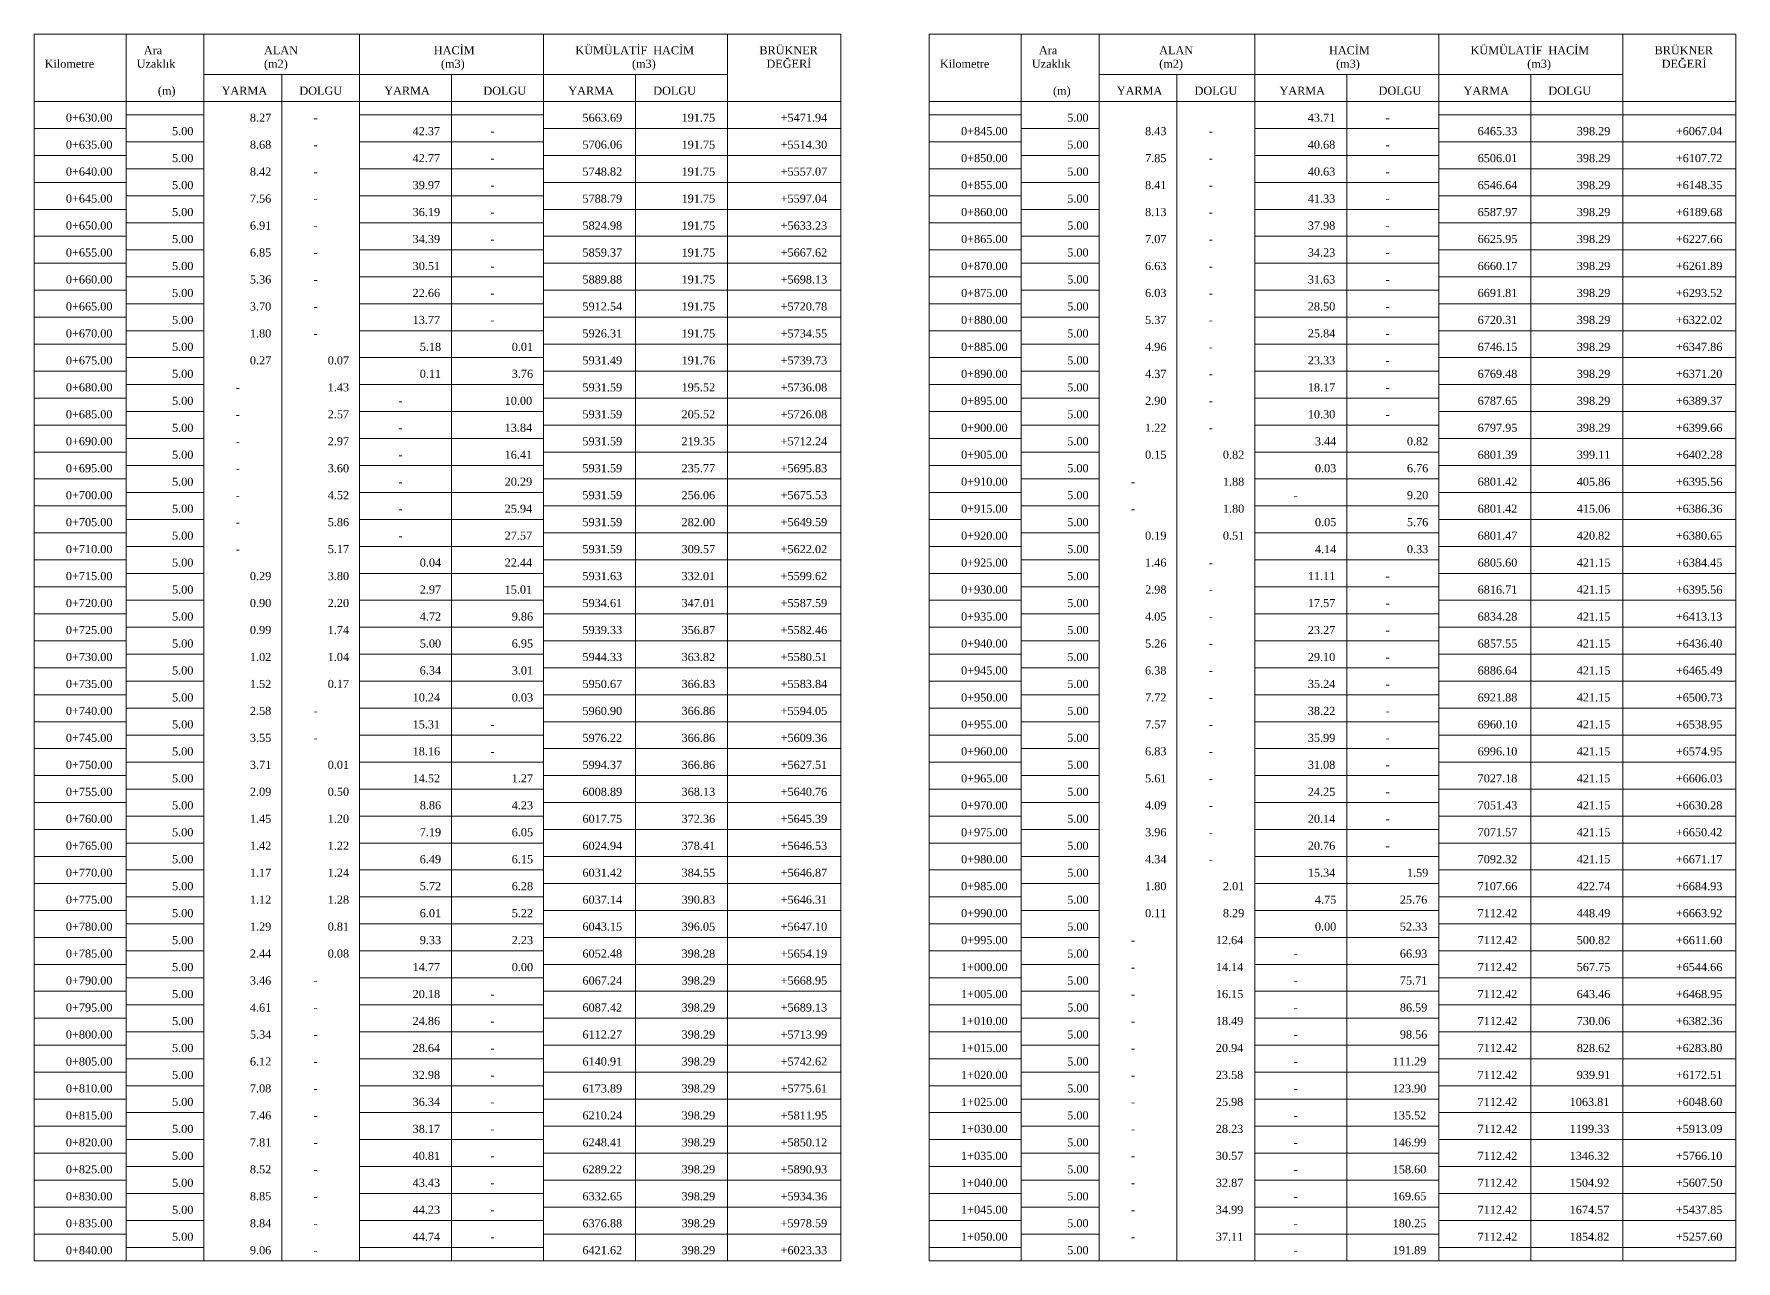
# Model space of a CAD drawing. Header units: metres. Extents: x 478603 to 489313, y 4282657 to 4289463.
# Drawn here: x 487502.8 to 487818.4, y 4289018.9 to 4289246.4 of the extents above; entities that cross this region are included whole.
import ezdxf

# ---------------------------------------------------------------- set-up
doc = ezdxf.new("R2010")
doc.units = ezdxf.units.M
for name, color, linetype, lineweight in [('TB_C', 96, 'Continuous', 0), ('TB_M', 18, 'Continuous', 0), ('TB_R', 1, 'Continuous', 0)]:
    doc.layers.add(name, color=color, linetype=linetype, lineweight=lineweight)
doc.styles.get("Standard").update_dxf_attribs({"font": 'times.ttf'})

msp = doc.modelspace()

# ---------------------------------------------------------------- linework, layer by layer
at = {"layer": 'TB_C'}
for p, q in [((487502.78, 4289246.35), (487652.41, 4289246.35)), ((487502.78, 4289246.35), (487502.78, 4289018.85)), ((487519.85, 4289246.35), (487519.85, 4289018.85)), ((487534.28, 4289246.35), (487534.28, 4289018.85)), ((487563.16, 4289246.35), (487563.16, 4289018.85)), ((487597.28, 4289246.35), (487597.28, 4289018.85)), ((487631.41, 4289246.35), (487631.41, 4289018.85)), ((487652.41, 4289246.35), (487652.41, 4289018.85)), ((487668.82, 4289246.35), (487818.44, 4289246.35)), ((487668.82, 4289246.35), (487668.82, 4289018.85)), ((487685.88, 4289246.35), (487685.88, 4289018.85)), ((487700.32, 4289246.35), (487700.32, 4289018.85)), ((487729.19, 4289246.35), (487729.19, 4289018.85)), ((487763.32, 4289246.35), (487763.32, 4289018.85)), ((487797.44, 4289246.35), (487797.44, 4289018.85)), ((487818.44, 4289246.35), (487818.44, 4289018.85)), ((487534.28, 4289238.85), (487631.41, 4289238.85)), ((487548.72, 4289238.85), (487548.72, 4289018.85)), ((487580.22, 4289238.85), (487580.22, 4289018.85)), ((487614.35, 4289238.85), (487614.35, 4289018.85)), ((487700.32, 4289238.85), (487797.44, 4289238.85)), ((487714.75, 4289238.85), (487714.75, 4289018.85)), ((487746.25, 4289238.85), (487746.25, 4289018.85)), ((487780.38, 4289238.85), (487780.38, 4289018.85)), ((487502.78, 4289233.85), (487652.41, 4289233.85)), ((487668.82, 4289233.85), (487818.44, 4289233.85)), ((487502.78, 4289228.85), (487519.85, 4289228.85)), ((487519.85, 4289231.35), (487534.28, 4289231.35)), ((487563.16, 4289231.35), (487597.28, 4289231.35)), ((487597.28, 4289228.85), (487652.41, 4289228.85)), ((487668.82, 4289231.35), (487685.88, 4289231.35)), ((487685.88, 4289228.85), (487700.32, 4289228.85)), ((487729.19, 4289228.85), (487763.32, 4289228.85)), ((487763.32, 4289231.35), (487818.44, 4289231.35)), ((487519.85, 4289226.35), (487534.28, 4289226.35)), ((487563.16, 4289226.35), (487597.28, 4289226.35)), ((487668.82, 4289226.35), (487685.88, 4289226.35)), ((487763.32, 4289226.35), (487818.44, 4289226.35)), ((487502.78, 4289223.85), (487519.85, 4289223.85)), ((487597.28, 4289223.85), (487652.41, 4289223.85)), ((487685.88, 4289223.85), (487700.32, 4289223.85)), ((487729.19, 4289223.85), (487763.32, 4289223.85)), ((487519.85, 4289221.35), (487534.28, 4289221.35)), ((487563.16, 4289221.35), (487597.28, 4289221.35)), ((487668.82, 4289221.35), (487685.88, 4289221.35)), ((487763.32, 4289221.35), (487818.44, 4289221.35)), ((487502.78, 4289218.85), (487519.85, 4289218.85)), ((487519.85, 4289216.35), (487534.28, 4289216.35)), ((487563.16, 4289216.35), (487597.28, 4289216.35)), ((487597.28, 4289218.85), (487652.41, 4289218.85)), ((487668.82, 4289216.35), (487685.88, 4289216.35)), ((487685.88, 4289218.85), (487700.32, 4289218.85)), ((487729.19, 4289218.85), (487763.32, 4289218.85)), ((487763.32, 4289216.35), (487818.44, 4289216.35)), ((487502.78, 4289213.85), (487519.85, 4289213.85)), ((487597.28, 4289213.85), (487652.41, 4289213.85)), ((487685.88, 4289213.85), (487700.32, 4289213.85)), ((487729.19, 4289213.85), (487763.32, 4289213.85)), ((487519.85, 4289211.35), (487534.28, 4289211.35)), ((487563.16, 4289211.35), (487597.28, 4289211.35)), ((487668.82, 4289211.35), (487685.88, 4289211.35)), ((487763.32, 4289211.35), (487818.44, 4289211.35)), ((487502.78, 4289208.85), (487519.85, 4289208.85)), ((487597.28, 4289208.85), (487652.41, 4289208.85)), ((487685.88, 4289208.85), (487700.32, 4289208.85)), ((487729.19, 4289208.85), (487763.32, 4289208.85)), ((487502.78, 4289203.85), (487519.85, 4289203.85)), ((487519.85, 4289206.35), (487534.28, 4289206.35)), ((487563.16, 4289206.35), (487597.28, 4289206.35)), ((487597.28, 4289203.85), (487652.41, 4289203.85)), ((487668.82, 4289206.35), (487685.88, 4289206.35)), ((487685.88, 4289203.85), (487700.32, 4289203.85)), ((487729.19, 4289203.85), (487763.32, 4289203.85)), ((487763.32, 4289206.35), (487818.44, 4289206.35)), ((487519.85, 4289201.35), (487534.28, 4289201.35)), ((487563.16, 4289201.35), (487597.28, 4289201.35)), ((487668.82, 4289201.35), (487685.88, 4289201.35)), ((487763.32, 4289201.35), (487818.44, 4289201.35)), ((487502.78, 4289198.85), (487519.85, 4289198.85)), ((487597.28, 4289198.85), (487652.41, 4289198.85)), ((487685.88, 4289198.85), (487700.32, 4289198.85)), ((487729.19, 4289198.85), (487763.32, 4289198.85)), ((487519.85, 4289196.35), (487534.28, 4289196.35)), ((487563.16, 4289196.35), (487597.28, 4289196.35)), ((487668.82, 4289196.35), (487685.88, 4289196.35)), ((487763.32, 4289196.35), (487818.44, 4289196.35)), ((487502.78, 4289193.85), (487519.85, 4289193.85)), ((487519.85, 4289191.35), (487534.28, 4289191.35)), ((487563.16, 4289191.35), (487597.28, 4289191.35)), ((487597.28, 4289193.85), (487652.41, 4289193.85)), ((487668.82, 4289191.35), (487685.88, 4289191.35)), ((487685.88, 4289193.85), (487700.32, 4289193.85)), ((487729.19, 4289193.85), (487763.32, 4289193.85)), ((487763.32, 4289191.35), (487818.44, 4289191.35)), ((487502.78, 4289188.85), (487519.85, 4289188.85)), ((487597.28, 4289188.85), (487652.41, 4289188.85)), ((487685.88, 4289188.85), (487700.32, 4289188.85)), ((487729.19, 4289188.85), (487763.32, 4289188.85)), ((487519.85, 4289186.35), (487534.28, 4289186.35)), ((487563.16, 4289186.35), (487597.28, 4289186.35)), ((487668.82, 4289186.35), (487685.88, 4289186.35)), ((487763.32, 4289186.35), (487818.44, 4289186.35)), ((487502.78, 4289183.85), (487519.85, 4289183.85)), ((487519.85, 4289181.35), (487534.28, 4289181.35)), ((487563.16, 4289181.35), (487597.28, 4289181.35)), ((487597.28, 4289183.85), (487652.41, 4289183.85)), ((487668.82, 4289181.35), (487685.88, 4289181.35)), ((487685.88, 4289183.85), (487700.32, 4289183.85)), ((487729.19, 4289183.85), (487763.32, 4289183.85)), ((487763.32, 4289181.35), (487818.44, 4289181.35)), ((487502.78, 4289178.85), (487519.85, 4289178.85)), ((487597.28, 4289178.85), (487652.41, 4289178.85)), ((487685.88, 4289178.85), (487700.32, 4289178.85)), ((487729.19, 4289178.85), (487763.32, 4289178.85)), ((487519.85, 4289176.35), (487534.28, 4289176.35)), ((487563.16, 4289176.35), (487597.28, 4289176.35)), ((487668.82, 4289176.35), (487685.88, 4289176.35)), ((487763.32, 4289176.35), (487818.44, 4289176.35)), ((487502.78, 4289173.85), (487519.85, 4289173.85)), ((487597.28, 4289173.85), (487652.41, 4289173.85)), ((487685.88, 4289173.85), (487700.32, 4289173.85)), ((487729.19, 4289173.85), (487763.32, 4289173.85)), ((487502.78, 4289168.85), (487519.85, 4289168.85)), ((487519.85, 4289171.35), (487534.28, 4289171.35)), ((487563.16, 4289171.35), (487597.28, 4289171.35)), ((487597.28, 4289168.85), (487652.41, 4289168.85)), ((487668.82, 4289171.35), (487685.88, 4289171.35)), ((487685.88, 4289168.85), (487700.32, 4289168.85)), ((487729.19, 4289168.85), (487763.32, 4289168.85)), ((487763.32, 4289171.35), (487818.44, 4289171.35)), ((487519.85, 4289166.35), (487534.28, 4289166.35)), ((487563.16, 4289166.35), (487597.28, 4289166.35)), ((487668.82, 4289166.35), (487685.88, 4289166.35)), ((487763.32, 4289166.35), (487818.44, 4289166.35)), ((487502.78, 4289163.85), (487519.85, 4289163.85)), ((487597.28, 4289163.85), (487652.41, 4289163.85)), ((487685.88, 4289163.85), (487700.32, 4289163.85)), ((487729.19, 4289163.85), (487763.32, 4289163.85)), ((487519.85, 4289161.35), (487534.28, 4289161.35)), ((487563.16, 4289161.35), (487597.28, 4289161.35)), ((487668.82, 4289161.35), (487685.88, 4289161.35)), ((487763.32, 4289161.35), (487818.44, 4289161.35)), ((487502.78, 4289158.85), (487519.85, 4289158.85)), ((487519.85, 4289156.35), (487534.28, 4289156.35)), ((487563.16, 4289156.35), (487597.28, 4289156.35)), ((487597.28, 4289158.85), (487652.41, 4289158.85)), ((487668.82, 4289156.35), (487685.88, 4289156.35)), ((487685.88, 4289158.85), (487700.32, 4289158.85)), ((487729.19, 4289158.85), (487763.32, 4289158.85)), ((487763.32, 4289156.35), (487818.44, 4289156.35)), ((487502.78, 4289153.85), (487519.85, 4289153.85)), ((487597.28, 4289153.85), (487652.41, 4289153.85)), ((487685.88, 4289153.85), (487700.32, 4289153.85)), ((487729.19, 4289153.85), (487763.32, 4289153.85)), ((487519.85, 4289151.35), (487534.28, 4289151.35)), ((487563.16, 4289151.35), (487597.28, 4289151.35)), ((487668.82, 4289151.35), (487685.88, 4289151.35)), ((487763.32, 4289151.35), (487818.44, 4289151.35)), ((487502.78, 4289148.85), (487519.85, 4289148.85)), ((487597.28, 4289148.85), (487652.41, 4289148.85)), ((487685.88, 4289148.85), (487700.32, 4289148.85)), ((487729.19, 4289148.85), (487763.32, 4289148.85)), ((487502.78, 4289143.85), (487519.85, 4289143.85)), ((487519.85, 4289146.35), (487534.28, 4289146.35)), ((487563.16, 4289146.35), (487597.28, 4289146.35)), ((487597.28, 4289143.85), (487652.41, 4289143.85)), ((487668.82, 4289146.35), (487685.88, 4289146.35)), ((487685.88, 4289143.85), (487700.32, 4289143.85)), ((487729.19, 4289143.85), (487763.32, 4289143.85)), ((487763.32, 4289146.35), (487818.44, 4289146.35)), ((487519.85, 4289141.35), (487534.28, 4289141.35)), ((487563.16, 4289141.35), (487597.28, 4289141.35)), ((487668.82, 4289141.35), (487685.88, 4289141.35)), ((487763.32, 4289141.35), (487818.44, 4289141.35)), ((487502.78, 4289138.85), (487519.85, 4289138.85)), ((487597.28, 4289138.85), (487652.41, 4289138.85)), ((487685.88, 4289138.85), (487700.32, 4289138.85)), ((487729.19, 4289138.85), (487763.32, 4289138.85)), ((487519.85, 4289136.35), (487534.28, 4289136.35)), ((487563.16, 4289136.35), (487597.28, 4289136.35)), ((487668.82, 4289136.35), (487685.88, 4289136.35)), ((487763.32, 4289136.35), (487818.44, 4289136.35)), ((487502.78, 4289133.85), (487519.85, 4289133.85)), ((487519.85, 4289131.35), (487534.28, 4289131.35)), ((487563.16, 4289131.35), (487597.28, 4289131.35)), ((487597.28, 4289133.85), (487652.41, 4289133.85)), ((487668.82, 4289131.35), (487685.88, 4289131.35)), ((487685.88, 4289133.85), (487700.32, 4289133.85)), ((487729.19, 4289133.85), (487763.32, 4289133.85)), ((487763.32, 4289131.35), (487818.44, 4289131.35)), ((487502.78, 4289128.85), (487519.85, 4289128.85)), ((487597.28, 4289128.85), (487652.41, 4289128.85)), ((487685.88, 4289128.85), (487700.32, 4289128.85)), ((487729.19, 4289128.85), (487763.32, 4289128.85)), ((487519.85, 4289126.35), (487534.28, 4289126.35)), ((487563.16, 4289126.35), (487597.28, 4289126.35)), ((487668.82, 4289126.35), (487685.88, 4289126.35)), ((487763.32, 4289126.35), (487818.44, 4289126.35)), ((487502.78, 4289123.85), (487519.85, 4289123.85)), ((487519.85, 4289121.35), (487534.28, 4289121.35)), ((487563.16, 4289121.35), (487597.28, 4289121.35)), ((487597.28, 4289123.85), (487652.41, 4289123.85)), ((487668.82, 4289121.35), (487685.88, 4289121.35)), ((487685.88, 4289123.85), (487700.32, 4289123.85)), ((487729.19, 4289123.85), (487763.32, 4289123.85)), ((487763.32, 4289121.35), (487818.44, 4289121.35)), ((487502.78, 4289118.85), (487519.85, 4289118.85)), ((487597.28, 4289118.85), (487652.41, 4289118.85)), ((487685.88, 4289118.85), (487700.32, 4289118.85)), ((487729.19, 4289118.85), (487763.32, 4289118.85)), ((487519.85, 4289116.35), (487534.28, 4289116.35)), ((487563.16, 4289116.35), (487597.28, 4289116.35)), ((487668.82, 4289116.35), (487685.88, 4289116.35)), ((487763.32, 4289116.35), (487818.44, 4289116.35)), ((487502.78, 4289113.85), (487519.85, 4289113.85)), ((487597.28, 4289113.85), (487652.41, 4289113.85)), ((487685.88, 4289113.85), (487700.32, 4289113.85)), ((487729.19, 4289113.85), (487763.32, 4289113.85)), ((487502.78, 4289108.85), (487519.85, 4289108.85)), ((487519.85, 4289111.35), (487534.28, 4289111.35)), ((487563.16, 4289111.35), (487597.28, 4289111.35)), ((487597.28, 4289108.85), (487652.41, 4289108.85)), ((487668.82, 4289111.35), (487685.88, 4289111.35)), ((487685.88, 4289108.85), (487700.32, 4289108.85)), ((487729.19, 4289108.85), (487763.32, 4289108.85)), ((487763.32, 4289111.35), (487818.44, 4289111.35)), ((487519.85, 4289106.35), (487534.28, 4289106.35)), ((487563.16, 4289106.35), (487597.28, 4289106.35)), ((487668.82, 4289106.35), (487685.88, 4289106.35)), ((487763.32, 4289106.35), (487818.44, 4289106.35)), ((487502.78, 4289103.85), (487519.85, 4289103.85)), ((487597.28, 4289103.85), (487652.41, 4289103.85)), ((487685.88, 4289103.85), (487700.32, 4289103.85)), ((487729.19, 4289103.85), (487763.32, 4289103.85)), ((487519.85, 4289101.35), (487534.28, 4289101.35)), ((487563.16, 4289101.35), (487597.28, 4289101.35)), ((487668.82, 4289101.35), (487685.88, 4289101.35)), ((487763.32, 4289101.35), (487818.44, 4289101.35)), ((487502.78, 4289098.85), (487519.85, 4289098.85)), ((487519.85, 4289096.35), (487534.28, 4289096.35)), ((487563.16, 4289096.35), (487597.28, 4289096.35)), ((487597.28, 4289098.85), (487652.41, 4289098.85)), ((487668.82, 4289096.35), (487685.88, 4289096.35)), ((487685.88, 4289098.85), (487700.32, 4289098.85)), ((487729.19, 4289098.85), (487763.32, 4289098.85)), ((487763.32, 4289096.35), (487818.44, 4289096.35)), ((487502.78, 4289093.85), (487519.85, 4289093.85)), ((487597.28, 4289093.85), (487652.41, 4289093.85)), ((487685.88, 4289093.85), (487700.32, 4289093.85)), ((487729.19, 4289093.85), (487763.32, 4289093.85)), ((487519.85, 4289091.35), (487534.28, 4289091.35)), ((487563.16, 4289091.35), (487597.28, 4289091.35)), ((487668.82, 4289091.35), (487685.88, 4289091.35)), ((487763.32, 4289091.35), (487818.44, 4289091.35)), ((487502.78, 4289088.85), (487519.85, 4289088.85)), ((487597.28, 4289088.85), (487652.41, 4289088.85)), ((487685.88, 4289088.85), (487700.32, 4289088.85)), ((487729.19, 4289088.85), (487763.32, 4289088.85)), ((487502.78, 4289083.85), (487519.85, 4289083.85)), ((487519.85, 4289086.35), (487534.28, 4289086.35)), ((487563.16, 4289086.35), (487597.28, 4289086.35)), ((487597.28, 4289083.85), (487652.41, 4289083.85)), ((487668.82, 4289086.35), (487685.88, 4289086.35)), ((487685.88, 4289083.85), (487700.32, 4289083.85)), ((487729.19, 4289083.85), (487763.32, 4289083.85)), ((487763.32, 4289086.35), (487818.44, 4289086.35)), ((487519.85, 4289081.35), (487534.28, 4289081.35)), ((487563.16, 4289081.35), (487597.28, 4289081.35)), ((487668.82, 4289081.35), (487685.88, 4289081.35)), ((487763.32, 4289081.35), (487818.44, 4289081.35)), ((487502.78, 4289078.85), (487519.85, 4289078.85)), ((487597.28, 4289078.85), (487652.41, 4289078.85)), ((487685.88, 4289078.85), (487700.32, 4289078.85)), ((487729.19, 4289078.85), (487763.32, 4289078.85)), ((487519.85, 4289076.35), (487534.28, 4289076.35)), ((487563.16, 4289076.35), (487597.28, 4289076.35)), ((487668.82, 4289076.35), (487685.88, 4289076.35)), ((487763.32, 4289076.35), (487818.44, 4289076.35)), ((487502.78, 4289073.85), (487519.85, 4289073.85)), ((487519.85, 4289071.35), (487534.28, 4289071.35)), ((487563.16, 4289071.35), (487597.28, 4289071.35)), ((487597.28, 4289073.85), (487652.41, 4289073.85)), ((487668.82, 4289071.35), (487685.88, 4289071.35)), ((487685.88, 4289073.85), (487700.32, 4289073.85)), ((487729.19, 4289073.85), (487763.32, 4289073.85)), ((487763.32, 4289071.35), (487818.44, 4289071.35)), ((487502.78, 4289068.85), (487519.85, 4289068.85)), ((487597.28, 4289068.85), (487652.41, 4289068.85)), ((487685.88, 4289068.85), (487700.32, 4289068.85)), ((487729.19, 4289068.85), (487763.32, 4289068.85)), ((487519.85, 4289066.35), (487534.28, 4289066.35)), ((487563.16, 4289066.35), (487597.28, 4289066.35)), ((487668.82, 4289066.35), (487685.88, 4289066.35)), ((487763.32, 4289066.35), (487818.44, 4289066.35)), ((487502.78, 4289063.85), (487519.85, 4289063.85)), ((487597.28, 4289063.85), (487652.41, 4289063.85)), ((487685.88, 4289063.85), (487700.32, 4289063.85)), ((487729.19, 4289063.85), (487763.32, 4289063.85)), ((487502.78, 4289058.85), (487519.85, 4289058.85)), ((487519.85, 4289061.35), (487534.28, 4289061.35)), ((487563.16, 4289061.35), (487597.28, 4289061.35)), ((487597.28, 4289058.85), (487652.41, 4289058.85)), ((487668.82, 4289061.35), (487685.88, 4289061.35)), ((487685.88, 4289058.85), (487700.32, 4289058.85)), ((487729.19, 4289058.85), (487763.32, 4289058.85)), ((487763.32, 4289061.35), (487818.44, 4289061.35)), ((487519.85, 4289056.35), (487534.28, 4289056.35)), ((487563.16, 4289056.35), (487597.28, 4289056.35)), ((487668.82, 4289056.35), (487685.88, 4289056.35)), ((487763.32, 4289056.35), (487818.44, 4289056.35)), ((487502.78, 4289053.85), (487519.85, 4289053.85)), ((487597.28, 4289053.85), (487652.41, 4289053.85)), ((487685.88, 4289053.85), (487700.32, 4289053.85)), ((487729.19, 4289053.85), (487763.32, 4289053.85)), ((487502.78, 4289048.85), (487519.85, 4289048.85)), ((487519.85, 4289051.35), (487534.28, 4289051.35)), ((487563.16, 4289051.35), (487597.28, 4289051.35)), ((487597.28, 4289048.85), (487652.41, 4289048.85)), ((487668.82, 4289051.35), (487685.88, 4289051.35)), ((487685.88, 4289048.85), (487700.32, 4289048.85)), ((487729.19, 4289048.85), (487763.32, 4289048.85)), ((487763.32, 4289051.35), (487818.44, 4289051.35)), ((487519.85, 4289046.35), (487534.28, 4289046.35)), ((487563.16, 4289046.35), (487597.28, 4289046.35)), ((487668.82, 4289046.35), (487685.88, 4289046.35)), ((487763.32, 4289046.35), (487818.44, 4289046.35)), ((487502.78, 4289043.85), (487519.85, 4289043.85)), ((487597.28, 4289043.85), (487652.41, 4289043.85)), ((487685.88, 4289043.85), (487700.32, 4289043.85)), ((487729.19, 4289043.85), (487763.32, 4289043.85)), ((487519.85, 4289041.35), (487534.28, 4289041.35)), ((487563.16, 4289041.35), (487597.28, 4289041.35)), ((487668.82, 4289041.35), (487685.88, 4289041.35)), ((487763.32, 4289041.35), (487818.44, 4289041.35)), ((487502.78, 4289038.85), (487519.85, 4289038.85)), ((487519.85, 4289036.35), (487534.28, 4289036.35)), ((487563.16, 4289036.35), (487597.28, 4289036.35)), ((487597.28, 4289038.85), (487652.41, 4289038.85)), ((487668.82, 4289036.35), (487685.88, 4289036.35)), ((487685.88, 4289038.85), (487700.32, 4289038.85)), ((487729.19, 4289038.85), (487763.32, 4289038.85)), ((487763.32, 4289036.35), (487818.44, 4289036.35)), ((487502.78, 4289033.85), (487519.85, 4289033.85)), ((487597.28, 4289033.85), (487652.41, 4289033.85)), ((487685.88, 4289033.85), (487700.32, 4289033.85)), ((487729.19, 4289033.85), (487763.32, 4289033.85)), ((487519.85, 4289031.35), (487534.28, 4289031.35)), ((487563.16, 4289031.35), (487597.28, 4289031.35)), ((487668.82, 4289031.35), (487685.88, 4289031.35)), ((487763.32, 4289031.35), (487818.44, 4289031.35)), ((487502.78, 4289028.85), (487519.85, 4289028.85)), ((487597.28, 4289028.85), (487652.41, 4289028.85)), ((487685.88, 4289028.85), (487700.32, 4289028.85)), ((487729.19, 4289028.85), (487763.32, 4289028.85)), ((487502.78, 4289023.85), (487519.85, 4289023.85)), ((487519.85, 4289026.35), (487534.28, 4289026.35)), ((487563.16, 4289026.35), (487597.28, 4289026.35)), ((487597.28, 4289023.85), (487652.41, 4289023.85)), ((487668.82, 4289026.35), (487685.88, 4289026.35)), ((487685.88, 4289023.85), (487700.32, 4289023.85)), ((487729.19, 4289023.85), (487763.32, 4289023.85)), ((487763.32, 4289026.35), (487818.44, 4289026.35)), ((487519.85, 4289021.35), (487534.28, 4289021.35)), ((487563.16, 4289021.35), (487597.28, 4289021.35)), ((487668.82, 4289021.35), (487685.88, 4289021.35)), ((487763.32, 4289021.35), (487818.44, 4289021.35)), ((487502.78, 4289018.85), (487652.41, 4289018.85)), ((487668.82, 4289018.85), (487818.44, 4289018.85))]:
    msp.add_line(p, q, dxfattribs=at)

# ---------------------------------------------------------------- texts
at = {"layer": 'TB_M'}
for s, p in [('HACİM', (487576.94, 4289242.6)), ('KÜMÜLATİF', (487603.19, 4289242.6)), ('HACİM', (487617.63, 4289242.6)), ('BRÜKNER', (487637.32, 4289242.6)), ('HACİM', (487742.97, 4289242.6)), ('KÜMÜLATİF', (487769.22, 4289242.6)), ('HACİM', (487783.66, 4289242.6)), ('BRÜKNER', (487803.35, 4289242.6)), ('Kilometre', (487504.75, 4289240.1)), ('Uzaklık', (487521.82, 4289240.1)), ('Ara', (487523.13, 4289242.6)), ('ALAN', (487545.44, 4289242.6)), ('(m2)', (487545.44, 4289240.1)), ('(m3)', (487578.25, 4289240.1)), ('(m3)', (487613.69, 4289240.1)), ('DEĞERİ', (487638.63, 4289240.1)), ('Kilometre', (487670.78, 4289240.1)), ('Uzaklık', (487687.85, 4289240.1)), ('Ara', (487689.16, 4289242.6)), ('ALAN', (487711.47, 4289242.6)), ('(m2)', (487711.47, 4289240.1)), ('(m3)', (487744.28, 4289240.1)), ('(m3)', (487779.72, 4289240.1)), ('DEĞERİ', (487804.66, 4289240.1)), ('(m)', (487525.75, 4289235.1)), ('YARMA', (487537.57, 4289235.1)), ('DOLGU', (487552, 4289235.1)), ('YARMA', (487567.75, 4289235.1)), ('DOLGU', (487586.13, 4289235.1)), ('YARMA', (487601.88, 4289235.1)), ('DOLGU', (487617.63, 4289235.1)), ('(m)', (487691.78, 4289235.1)), ('YARMA', (487703.6, 4289235.1)), ('DOLGU', (487718.03, 4289235.1)), ('YARMA', (487733.78, 4289235.1)), ('DOLGU', (487752.16, 4289235.1)), ('YARMA', (487767.91, 4289235.1)), ('DOLGU', (487783.66, 4289235.1)), ('0+630.00', (487508.69, 4289230.1)), ('-', (487554.63, 4289230.1)), ('0+845.00', (487674.72, 4289227.6)), ('-', (487753.47, 4289230.1)), ('0+635.00', (487508.69, 4289225.1)), ('-', (487554.63, 4289225.1)), ('-', (487587.44, 4289227.6)), ('-', (487720.66, 4289227.6)), ('-', (487753.47, 4289225.1)), ('-', (487587.44, 4289222.6)), ('0+850.00', (487674.72, 4289222.6)), ('-', (487720.66, 4289222.6)), ('0+640.00', (487508.69, 4289220.1)), ('-', (487554.63, 4289220.1)), ('-', (487753.47, 4289220.1)), ('0+645.00', (487508.69, 4289215.1)), ('-', (487587.44, 4289217.6)), ('0+855.00', (487674.72, 4289217.6)), ('-', (487720.66, 4289217.6)), ('-', (487554.63, 4289215.1)), ('-', (487587.44, 4289212.6)), ('0+860.00', (487674.72, 4289212.6)), ('-', (487720.66, 4289212.6)), ('-', (487753.47, 4289215.1)), ('0+650.00', (487508.69, 4289210.1)), ('-', (487554.63, 4289210.1)), ('-', (487753.47, 4289210.1)), ('0+655.00', (487508.69, 4289205.1)), ('-', (487587.44, 4289207.6)), ('0+865.00', (487674.72, 4289207.6)), ('-', (487720.66, 4289207.6)), ('-', (487554.63, 4289205.1)), ('0+870.00', (487674.72, 4289202.6)), ('-', (487753.47, 4289205.1)), ('0+660.00', (487508.69, 4289200.1)), ('-', (487554.63, 4289200.1)), ('-', (487587.44, 4289202.6)), ('-', (487720.66, 4289202.6)), ('-', (487753.47, 4289200.1)), ('-', (487587.44, 4289197.6)), ('0+875.00', (487674.72, 4289197.6)), ('-', (487720.66, 4289197.6)), ('0+665.00', (487508.69, 4289195.1)), ('-', (487554.63, 4289195.1)), ('0+880.00', (487674.72, 4289192.6)), ('-', (487753.47, 4289195.1)), ('0+670.00', (487508.69, 4289190.1)), ('-', (487587.44, 4289192.6)), ('-', (487720.66, 4289192.6)), ('-', (487554.63, 4289190.1)), ('0+885.00', (487674.72, 4289187.6)), ('-', (487720.66, 4289187.6)), ('-', (487753.47, 4289190.1)), ('0+675.00', (487508.69, 4289185.1)), ('-', (487753.47, 4289185.1)), ('0+680.00', (487508.69, 4289180.1)), ('0+890.00', (487674.72, 4289182.6)), ('-', (487720.66, 4289182.6)), ('-', (487540.19, 4289180.1)), ('-', (487570.38, 4289177.6)), ('0+895.00', (487674.72, 4289177.6)), ('-', (487720.66, 4289177.6)), ('-', (487753.47, 4289180.1)), ('0+685.00', (487508.69, 4289175.1)), ('-', (487540.19, 4289175.1)), ('-', (487753.47, 4289175.1)), ('-', (487570.38, 4289172.6)), ('0+900.00', (487674.72, 4289172.6)), ('-', (487720.66, 4289172.6)), ('0+690.00', (487508.69, 4289170.1)), ('-', (487540.19, 4289170.1)), ('0+905.00', (487674.72, 4289167.6)), ('0+695.00', (487508.69, 4289165.1)), ('-', (487540.19, 4289165.1)), ('-', (487570.38, 4289167.6)), ('-', (487570.38, 4289162.6)), ('0+910.00', (487674.72, 4289162.6)), ('-', (487706.22, 4289162.6)), ('0+700.00', (487508.69, 4289160.1)), ('-', (487540.19, 4289160.1)), ('-', (487736.41, 4289160.1)), ('0+705.00', (487508.69, 4289155.1)), ('-', (487570.38, 4289157.6)), ('0+915.00', (487674.72, 4289157.6)), ('-', (487706.22, 4289157.6)), ('-', (487540.19, 4289155.1)), ('-', (487570.38, 4289152.6)), ('0+920.00', (487674.72, 4289152.6)), ('0+710.00', (487508.69, 4289150.1)), ('-', (487540.19, 4289150.1)), ('0+715.00', (487508.69, 4289145.1)), ('0+925.00', (487674.72, 4289147.6)), ('-', (487720.66, 4289147.6)), ('0+930.00', (487674.72, 4289142.6)), ('-', (487753.47, 4289145.1)), ('0+720.00', (487508.69, 4289140.1)), ('-', (487720.66, 4289142.6)), ('-', (487753.47, 4289140.1)), ('0+935.00', (487674.72, 4289137.6)), ('-', (487720.66, 4289137.6)), ('0+725.00', (487508.69, 4289135.1)), ('0+940.00', (487674.72, 4289132.6)), ('-', (487753.47, 4289135.1)), ('0+730.00', (487508.69, 4289130.1)), ('-', (487720.66, 4289132.6)), ('0+945.00', (487674.72, 4289127.6)), ('-', (487720.66, 4289127.6)), ('-', (487753.47, 4289130.1)), ('0+735.00', (487508.69, 4289125.1)), ('-', (487753.47, 4289125.1)), ('0+740.00', (487508.69, 4289120.1)), ('0+950.00', (487674.72, 4289122.6)), ('-', (487720.66, 4289122.6)), ('-', (487554.63, 4289120.1)), ('-', (487587.44, 4289117.6)), ('0+955.00', (487674.72, 4289117.6)), ('-', (487720.66, 4289117.6)), ('-', (487753.47, 4289120.1)), ('0+745.00', (487508.69, 4289115.1)), ('-', (487554.63, 4289115.1)), ('-', (487753.47, 4289115.1)), ('-', (487587.44, 4289112.6)), ('0+960.00', (487674.72, 4289112.6)), ('-', (487720.66, 4289112.6)), ('0+750.00', (487508.69, 4289110.1)), ('0+965.00', (487674.72, 4289107.6)), ('-', (487753.47, 4289110.1)), ('0+755.00', (487508.69, 4289105.1)), ('-', (487720.66, 4289107.6)), ('-', (487753.47, 4289105.1)), ('0+970.00', (487674.72, 4289102.6)), ('-', (487720.66, 4289102.6)), ('0+760.00', (487508.69, 4289100.1)), ('-', (487753.47, 4289100.1)), ('0+765.00', (487508.69, 4289095.1)), ('0+975.00', (487674.72, 4289097.6)), ('-', (487720.66, 4289097.6)), ('0+980.00', (487674.72, 4289092.6)), ('-', (487720.66, 4289092.6)), ('-', (487753.47, 4289095.1)), ('0+770.00', (487508.69, 4289090.1)), ('0+775.00', (487508.69, 4289085.1)), ('0+985.00', (487674.72, 4289087.6)), ('0+990.00', (487674.72, 4289082.6)), ('0+780.00', (487508.69, 4289080.1)), ('0+995.00', (487674.72, 4289077.6)), ('-', (487706.22, 4289077.6)), ('0+785.00', (487508.69, 4289075.1)), ('1+000.00', (487674.72, 4289072.6)), ('-', (487736.41, 4289075.1)), ('0+790.00', (487508.69, 4289070.1)), ('-', (487706.22, 4289072.6)), ('-', (487554.63, 4289070.1)), ('-', (487587.44, 4289067.6)), ('1+005.00', (487674.72, 4289067.6)), ('-', (487706.22, 4289067.6)), ('-', (487736.41, 4289070.1)), ('0+795.00', (487508.69, 4289065.1)), ('-', (487554.63, 4289065.1)), ('-', (487736.41, 4289065.1)), ('0+800.00', (487508.69, 4289060.1)), ('-', (487587.44, 4289062.6)), ('1+010.00', (487674.72, 4289062.6)), ('-', (487706.22, 4289062.6)), ('-', (487554.63, 4289060.1)), ('-', (487587.44, 4289057.6)), ('1+015.00', (487674.72, 4289057.6)), ('-', (487706.22, 4289057.6)), ('-', (487736.41, 4289060.1)), ('0+805.00', (487508.69, 4289055.1)), ('-', (487554.63, 4289055.1)), ('-', (487736.41, 4289055.1)), ('-', (487587.44, 4289052.6)), ('1+020.00', (487674.72, 4289052.6)), ('-', (487706.22, 4289052.6)), ('0+810.00', (487508.69, 4289050.1)), ('-', (487554.63, 4289050.1)), ('1+025.00', (487674.72, 4289047.6)), ('-', (487736.41, 4289050.1)), ('0+815.00', (487508.69, 4289045.1)), ('-', (487554.63, 4289045.1)), ('-', (487587.44, 4289047.6)), ('-', (487706.22, 4289047.6)), ('-', (487736.41, 4289045.1)), ('-', (487587.44, 4289042.6)), ('1+030.00', (487674.72, 4289042.6)), ('-', (487706.22, 4289042.6)), ('0+820.00', (487508.69, 4289040.1)), ('-', (487554.63, 4289040.1)), ('-', (487736.41, 4289040.1)), ('0+825.00', (487508.69, 4289035.1)), ('-', (487587.44, 4289037.6)), ('1+035.00', (487674.72, 4289037.6)), ('-', (487706.22, 4289037.6)), ('-', (487554.63, 4289035.1)), ('-', (487587.44, 4289032.6)), ('1+040.00', (487674.72, 4289032.6)), ('-', (487706.22, 4289032.6)), ('-', (487736.41, 4289035.1)), ('0+830.00', (487508.69, 4289030.1)), ('-', (487554.63, 4289030.1)), ('-', (487736.41, 4289030.1)), ('-', (487587.44, 4289027.6)), ('1+045.00', (487674.72, 4289027.6)), ('-', (487706.22, 4289027.6)), ('0+835.00', (487508.69, 4289025.1)), ('-', (487554.63, 4289025.1)), ('1+050.00', (487674.72, 4289022.6)), ('-', (487736.41, 4289025.1)), ('0+840.00', (487508.69, 4289020.1)), ('-', (487554.63, 4289020.1)), ('-', (487587.44, 4289022.6)), ('-', (487706.22, 4289022.6)), ('-', (487736.41, 4289020.1))]:
    msp.add_text(s, height=1.5, dxfattribs=at).set_placement(p)
at = {"layer": 'TB_R'}
for s, p in [('5.00', (487528.38, 4289227.6)), ('8.27', (487542.82, 4289230.1)), ('42.37', (487573, 4289227.6)), ('5663.69', (487604.5, 4289230.1)), ('191.75', (487622.88, 4289230.1)), ('+5471.94', (487641.25, 4289230.1)), ('5.00', (487694.41, 4289230.1)), ('8.43', (487708.85, 4289227.6)), ('43.71', (487739.03, 4289230.1)), ('6465.33', (487770.53, 4289227.6)), ('398.29', (487788.91, 4289227.6)), ('+6067.04', (487807.28, 4289227.6)), ('8.68', (487542.82, 4289225.1)), ('5706.06', (487604.5, 4289225.1)), ('191.75', (487622.88, 4289225.1)), ('+5514.30', (487641.25, 4289225.1)), ('5.00', (487694.41, 4289225.1)), ('40.68', (487739.03, 4289225.1)), ('5.00', (487528.38, 4289222.6)), ('42.77', (487573, 4289222.6)), ('7.85', (487708.85, 4289222.6)), ('6506.01', (487770.53, 4289222.6)), ('398.29', (487788.91, 4289222.6)), ('+6107.72', (487807.28, 4289222.6)), ('8.42', (487542.82, 4289220.1)), ('5748.82', (487604.5, 4289220.1)), ('191.75', (487622.88, 4289220.1)), ('+5557.07', (487641.25, 4289220.1)), ('5.00', (487694.41, 4289220.1)), ('40.63', (487739.03, 4289220.1)), ('5.00', (487528.38, 4289217.6)), ('7.56', (487542.82, 4289215.1)), ('39.97', (487573, 4289217.6)), ('5788.79', (487604.5, 4289215.1)), ('191.75', (487622.88, 4289215.1)), ('+5597.04', (487641.25, 4289215.1)), ('5.00', (487694.41, 4289215.1)), ('8.41', (487708.85, 4289217.6)), ('41.33', (487739.03, 4289215.1)), ('6546.64', (487770.53, 4289217.6)), ('398.29', (487788.91, 4289217.6)), ('+6148.35', (487807.28, 4289217.6)), ('5.00', (487528.38, 4289212.6)), ('36.19', (487573, 4289212.6)), ('8.13', (487708.85, 4289212.6)), ('6587.97', (487770.53, 4289212.6)), ('398.29', (487788.91, 4289212.6)), ('+6189.68', (487807.28, 4289212.6)), ('6.91', (487542.82, 4289210.1)), ('5824.98', (487604.5, 4289210.1)), ('191.75', (487622.88, 4289210.1)), ('+5633.23', (487641.25, 4289210.1)), ('5.00', (487694.41, 4289210.1)), ('37.98', (487739.03, 4289210.1)), ('5.00', (487528.38, 4289207.6)), ('6.85', (487542.82, 4289205.1)), ('34.39', (487573, 4289207.6)), ('5859.37', (487604.5, 4289205.1)), ('191.75', (487622.88, 4289205.1)), ('+5667.62', (487641.25, 4289205.1)), ('5.00', (487694.41, 4289205.1)), ('7.07', (487708.85, 4289207.6)), ('34.23', (487739.03, 4289205.1)), ('6625.95', (487770.53, 4289207.6)), ('398.29', (487788.91, 4289207.6)), ('+6227.66', (487807.28, 4289207.6)), ('5.00', (487528.38, 4289202.6)), ('30.51', (487573, 4289202.6)), ('6.63', (487708.85, 4289202.6)), ('6660.17', (487770.53, 4289202.6)), ('398.29', (487788.91, 4289202.6)), ('+6261.89', (487807.28, 4289202.6)), ('5.36', (487542.82, 4289200.1)), ('5889.88', (487604.5, 4289200.1)), ('191.75', (487622.88, 4289200.1)), ('+5698.13', (487641.25, 4289200.1)), ('5.00', (487694.41, 4289200.1)), ('31.63', (487739.03, 4289200.1)), ('5.00', (487528.38, 4289197.6)), ('22.66', (487573, 4289197.6)), ('6.03', (487708.85, 4289197.6)), ('6691.81', (487770.53, 4289197.6)), ('398.29', (487788.91, 4289197.6)), ('+6293.52', (487807.28, 4289197.6)), ('5.00', (487528.38, 4289192.6)), ('3.70', (487542.82, 4289195.1)), ('13.77', (487573, 4289192.6)), ('5912.54', (487604.5, 4289195.1)), ('191.75', (487622.88, 4289195.1)), ('+5720.78', (487641.25, 4289195.1)), ('5.00', (487694.41, 4289195.1)), ('5.37', (487708.85, 4289192.6)), ('28.50', (487739.03, 4289195.1)), ('6720.31', (487770.53, 4289192.6)), ('398.29', (487788.91, 4289192.6)), ('+6322.02', (487807.28, 4289192.6)), ('1.80', (487542.82, 4289190.1)), ('5926.31', (487604.5, 4289190.1)), ('191.75', (487622.88, 4289190.1)), ('+5734.55', (487641.25, 4289190.1)), ('5.00', (487694.41, 4289190.1)), ('25.84', (487739.03, 4289190.1)), ('5.00', (487528.38, 4289187.6)), ('5.18', (487574.32, 4289187.6)), ('0.01', (487591.38, 4289187.6)), ('4.96', (487708.85, 4289187.6)), ('6746.15', (487770.53, 4289187.6)), ('398.29', (487788.91, 4289187.6)), ('+6347.86', (487807.28, 4289187.6)), ('0.27', (487542.82, 4289185.1)), ('0.07', (487557.25, 4289185.1)), ('5931.49', (487604.5, 4289185.1)), ('191.76', (487622.88, 4289185.1)), ('+5739.73', (487641.25, 4289185.1)), ('5.00', (487694.41, 4289185.1)), ('23.33', (487739.03, 4289185.1)), ('5.00', (487528.38, 4289182.6)), ('1.43', (487557.25, 4289180.1)), ('0.11', (487574.32, 4289182.6)), ('3.76', (487591.38, 4289182.6)), ('5931.59', (487604.5, 4289180.1)), ('195.52', (487622.88, 4289180.1)), ('+5736.08', (487641.25, 4289180.1)), ('5.00', (487694.41, 4289180.1)), ('4.37', (487708.85, 4289182.6)), ('18.17', (487739.03, 4289180.1)), ('6769.48', (487770.53, 4289182.6)), ('398.29', (487788.91, 4289182.6)), ('+6371.20', (487807.28, 4289182.6)), ('5.00', (487528.38, 4289177.6)), ('10.00', (487590.07, 4289177.6)), ('2.90', (487708.85, 4289177.6)), ('6787.65', (487770.53, 4289177.6)), ('398.29', (487788.91, 4289177.6)), ('+6389.37', (487807.28, 4289177.6)), ('2.57', (487557.25, 4289175.1)), ('5931.59', (487604.5, 4289175.1)), ('205.52', (487622.88, 4289175.1)), ('+5726.08', (487641.25, 4289175.1)), ('5.00', (487694.41, 4289175.1)), ('10.30', (487739.03, 4289175.1)), ('5.00', (487528.38, 4289172.6)), ('13.84', (487590.07, 4289172.6)), ('1.22', (487708.85, 4289172.6)), ('6797.95', (487770.53, 4289172.6)), ('398.29', (487788.91, 4289172.6)), ('+6399.66', (487807.28, 4289172.6)), ('5.00', (487528.38, 4289167.6)), ('2.97', (487557.25, 4289170.1)), ('16.41', (487590.07, 4289167.6)), ('5931.59', (487604.5, 4289170.1)), ('219.35', (487622.88, 4289170.1)), ('+5712.24', (487641.25, 4289170.1)), ('5.00', (487694.41, 4289170.1)), ('0.15', (487708.85, 4289167.6)), ('0.82', (487723.28, 4289167.6)), ('3.44', (487740.35, 4289170.1)), ('0.82', (487757.41, 4289170.1)), ('6801.39', (487770.53, 4289167.6)), ('399.11', (487788.91, 4289167.6)), ('+6402.28', (487807.28, 4289167.6)), ('3.60', (487557.25, 4289165.1)), ('5931.59', (487604.5, 4289165.1)), ('235.77', (487622.88, 4289165.1)), ('+5695.83', (487641.25, 4289165.1)), ('5.00', (487694.41, 4289165.1)), ('0.03', (487740.35, 4289165.1)), ('6.76', (487757.41, 4289165.1)), ('5.00', (487528.38, 4289162.6)), ('20.29', (487590.07, 4289162.6)), ('1.88', (487723.28, 4289162.6)), ('6801.42', (487770.53, 4289162.6)), ('405.86', (487788.91, 4289162.6)), ('+6395.56', (487807.28, 4289162.6)), ('4.52', (487557.25, 4289160.1)), ('5931.59', (487604.5, 4289160.1)), ('256.06', (487622.88, 4289160.1)), ('+5675.53', (487641.25, 4289160.1)), ('5.00', (487694.41, 4289160.1)), ('9.20', (487757.41, 4289160.1)), ('5.00', (487528.38, 4289157.6)), ('5.86', (487557.25, 4289155.1)), ('25.94', (487590.07, 4289157.6)), ('5931.59', (487604.5, 4289155.1)), ('282.00', (487622.88, 4289155.1)), ('+5649.59', (487641.25, 4289155.1)), ('5.00', (487694.41, 4289155.1)), ('1.80', (487723.28, 4289157.6)), ('0.05', (487740.35, 4289155.1)), ('5.76', (487757.41, 4289155.1)), ('6801.42', (487770.53, 4289157.6)), ('415.06', (487788.91, 4289157.6)), ('+6386.36', (487807.28, 4289157.6)), ('5.00', (487528.38, 4289152.6)), ('27.57', (487590.07, 4289152.6)), ('0.19', (487708.85, 4289152.6)), ('0.51', (487723.28, 4289152.6)), ('6801.47', (487770.53, 4289152.6)), ('420.82', (487788.91, 4289152.6)), ('+6380.65', (487807.28, 4289152.6)), ('5.17', (487557.25, 4289150.1)), ('5931.59', (487604.5, 4289150.1)), ('309.57', (487622.88, 4289150.1)), ('+5622.02', (487641.25, 4289150.1)), ('5.00', (487694.41, 4289150.1)), ('4.14', (487740.35, 4289150.1)), ('0.33', (487757.41, 4289150.1)), ('5.00', (487528.38, 4289147.6)), ('0.29', (487542.82, 4289145.1)), ('3.80', (487557.25, 4289145.1)), ('0.04', (487574.32, 4289147.6)), ('22.44', (487590.07, 4289147.6)), ('5931.63', (487604.5, 4289145.1)), ('332.01', (487622.88, 4289145.1)), ('+5599.62', (487641.25, 4289145.1)), ('5.00', (487694.41, 4289145.1)), ('1.46', (487708.85, 4289147.6)), ('11.11', (487739.03, 4289145.1)), ('6805.60', (487770.53, 4289147.6)), ('421.15', (487788.91, 4289147.6)), ('+6384.45', (487807.28, 4289147.6)), ('5.00', (487528.38, 4289142.6)), ('2.97', (487574.32, 4289142.6)), ('15.01', (487590.07, 4289142.6)), ('2.98', (487708.85, 4289142.6)), ('6816.71', (487770.53, 4289142.6)), ('421.15', (487788.91, 4289142.6)), ('+6395.56', (487807.28, 4289142.6)), ('0.90', (487542.82, 4289140.1)), ('2.20', (487557.25, 4289140.1)), ('5934.61', (487604.5, 4289140.1)), ('347.01', (487622.88, 4289140.1)), ('+5587.59', (487641.25, 4289140.1)), ('5.00', (487694.41, 4289140.1)), ('17.57', (487739.03, 4289140.1)), ('5.00', (487528.38, 4289137.6)), ('4.72', (487574.32, 4289137.6)), ('9.86', (487591.38, 4289137.6)), ('4.05', (487708.85, 4289137.6)), ('6834.28', (487770.53, 4289137.6)), ('421.15', (487788.91, 4289137.6)), ('+6413.13', (487807.28, 4289137.6)), ('5.00', (487528.38, 4289132.6)), ('0.99', (487542.82, 4289135.1)), ('1.74', (487557.25, 4289135.1)), ('5.00', (487574.32, 4289132.6)), ('6.95', (487591.38, 4289132.6)), ('5939.33', (487604.5, 4289135.1)), ('356.87', (487622.88, 4289135.1)), ('+5582.46', (487641.25, 4289135.1)), ('5.00', (487694.41, 4289135.1)), ('5.26', (487708.85, 4289132.6)), ('23.27', (487739.03, 4289135.1)), ('6857.55', (487770.53, 4289132.6)), ('421.15', (487788.91, 4289132.6)), ('+6436.40', (487807.28, 4289132.6)), ('1.02', (487542.82, 4289130.1)), ('1.04', (487557.25, 4289130.1)), ('5944.33', (487604.5, 4289130.1)), ('363.82', (487622.88, 4289130.1)), ('+5580.51', (487641.25, 4289130.1)), ('5.00', (487694.41, 4289130.1)), ('29.10', (487739.03, 4289130.1)), ('5.00', (487528.38, 4289127.6)), ('6.34', (487574.32, 4289127.6)), ('3.01', (487591.38, 4289127.6)), ('6.38', (487708.85, 4289127.6)), ('6886.64', (487770.53, 4289127.6)), ('421.15', (487788.91, 4289127.6)), ('+6465.49', (487807.28, 4289127.6)), ('1.52', (487542.82, 4289125.1)), ('0.17', (487557.25, 4289125.1)), ('5950.67', (487604.5, 4289125.1)), ('366.83', (487622.88, 4289125.1)), ('+5583.84', (487641.25, 4289125.1)), ('5.00', (487694.41, 4289125.1)), ('35.24', (487739.03, 4289125.1)), ('5.00', (487528.38, 4289122.6)), ('2.58', (487542.82, 4289120.1)), ('10.24', (487573, 4289122.6)), ('0.03', (487591.38, 4289122.6)), ('5960.90', (487604.5, 4289120.1)), ('366.86', (487622.88, 4289120.1)), ('+5594.05', (487641.25, 4289120.1)), ('5.00', (487694.41, 4289120.1)), ('7.72', (487708.85, 4289122.6)), ('38.22', (487739.03, 4289120.1)), ('6921.88', (487770.53, 4289122.6)), ('421.15', (487788.91, 4289122.6)), ('+6500.73', (487807.28, 4289122.6)), ('5.00', (487528.38, 4289117.6)), ('15.31', (487573, 4289117.6)), ('7.57', (487708.85, 4289117.6)), ('6960.10', (487770.53, 4289117.6)), ('421.15', (487788.91, 4289117.6)), ('+6538.95', (487807.28, 4289117.6)), ('3.55', (487542.82, 4289115.1)), ('5976.22', (487604.5, 4289115.1)), ('366.86', (487622.88, 4289115.1)), ('+5609.36', (487641.25, 4289115.1)), ('5.00', (487694.41, 4289115.1)), ('35.99', (487739.03, 4289115.1)), ('5.00', (487528.38, 4289112.6)), ('18.16', (487573, 4289112.6)), ('6.83', (487708.85, 4289112.6)), ('6996.10', (487770.53, 4289112.6)), ('421.15', (487788.91, 4289112.6)), ('+6574.95', (487807.28, 4289112.6)), ('5.00', (487528.38, 4289107.6)), ('3.71', (487542.82, 4289110.1)), ('0.01', (487557.25, 4289110.1)), ('14.52', (487573, 4289107.6)), ('1.27', (487591.38, 4289107.6)), ('5994.37', (487604.5, 4289110.1)), ('366.86', (487622.88, 4289110.1)), ('+5627.51', (487641.25, 4289110.1)), ('5.00', (487694.41, 4289110.1)), ('5.61', (487708.85, 4289107.6)), ('31.08', (487739.03, 4289110.1)), ('7027.18', (487770.53, 4289107.6)), ('421.15', (487788.91, 4289107.6)), ('+6606.03', (487807.28, 4289107.6)), ('2.09', (487542.82, 4289105.1)), ('0.50', (487557.25, 4289105.1)), ('6008.89', (487604.5, 4289105.1)), ('368.13', (487622.88, 4289105.1)), ('+5640.76', (487641.25, 4289105.1)), ('5.00', (487694.41, 4289105.1)), ('24.25', (487739.03, 4289105.1)), ('5.00', (487528.38, 4289102.6)), ('8.86', (487574.32, 4289102.6)), ('4.23', (487591.38, 4289102.6)), ('4.09', (487708.85, 4289102.6)), ('7051.43', (487770.53, 4289102.6)), ('421.15', (487788.91, 4289102.6)), ('+6630.28', (487807.28, 4289102.6)), ('1.45', (487542.82, 4289100.1)), ('1.20', (487557.25, 4289100.1)), ('6017.75', (487604.5, 4289100.1)), ('372.36', (487622.88, 4289100.1)), ('+5645.39', (487641.25, 4289100.1)), ('5.00', (487694.41, 4289100.1)), ('20.14', (487739.03, 4289100.1)), ('5.00', (487528.38, 4289097.6)), ('1.42', (487542.82, 4289095.1)), ('1.22', (487557.25, 4289095.1)), ('7.19', (487574.32, 4289097.6)), ('6.05', (487591.38, 4289097.6)), ('6024.94', (487604.5, 4289095.1)), ('378.41', (487622.88, 4289095.1)), ('+5646.53', (487641.25, 4289095.1)), ('5.00', (487694.41, 4289095.1)), ('3.96', (487708.85, 4289097.6)), ('20.76', (487739.03, 4289095.1)), ('7071.57', (487770.53, 4289097.6)), ('421.15', (487788.91, 4289097.6)), ('+6650.42', (487807.28, 4289097.6)), ('5.00', (487528.38, 4289092.6)), ('6.49', (487574.32, 4289092.6)), ('6.15', (487591.38, 4289092.6)), ('4.34', (487708.85, 4289092.6)), ('7092.32', (487770.53, 4289092.6)), ('421.15', (487788.91, 4289092.6)), ('+6671.17', (487807.28, 4289092.6)), ('1.17', (487542.82, 4289090.1)), ('1.24', (487557.25, 4289090.1)), ('6031.42', (487604.5, 4289090.1)), ('384.55', (487622.88, 4289090.1)), ('+5646.87', (487641.25, 4289090.1)), ('5.00', (487694.41, 4289090.1)), ('15.34', (487739.03, 4289090.1)), ('1.59', (487757.41, 4289090.1)), ('5.00', (487528.38, 4289087.6)), ('1.12', (487542.82, 4289085.1)), ('1.28', (487557.25, 4289085.1)), ('5.72', (487574.32, 4289087.6)), ('6.28', (487591.38, 4289087.6)), ('6037.14', (487604.5, 4289085.1)), ('390.83', (487622.88, 4289085.1)), ('+5646.31', (487641.25, 4289085.1)), ('5.00', (487694.41, 4289085.1)), ('1.80', (487708.85, 4289087.6)), ('2.01', (487723.28, 4289087.6)), ('25.76', (487756.1, 4289085.1)), ('7107.66', (487770.53, 4289087.6)), ('422.74', (487788.91, 4289087.6)), ('+6684.93', (487807.28, 4289087.6)), ('5.00', (487528.38, 4289082.6)), ('6.01', (487574.32, 4289082.6)), ('5.22', (487591.38, 4289082.6)), ('0.11', (487708.85, 4289082.6)), ('8.29', (487723.28, 4289082.6)), ('4.75', (487740.35, 4289085.1)), ('7112.42', (487770.53, 4289082.6)), ('448.49', (487788.91, 4289082.6)), ('+6663.92', (487807.28, 4289082.6)), ('1.29', (487542.82, 4289080.1)), ('0.81', (487557.25, 4289080.1)), ('6043.15', (487604.5, 4289080.1)), ('396.05', (487622.88, 4289080.1)), ('+5647.10', (487641.25, 4289080.1)), ('5.00', (487694.41, 4289080.1)), ('0.00', (487740.35, 4289080.1)), ('52.33', (487756.1, 4289080.1)), ('5.00', (487528.38, 4289077.6)), ('9.33', (487574.32, 4289077.6)), ('2.23', (487591.38, 4289077.6)), ('12.64', (487721.97, 4289077.6)), ('7112.42', (487770.53, 4289077.6)), ('500.82', (487788.91, 4289077.6)), ('+6611.60', (487807.28, 4289077.6)), ('5.00', (487528.38, 4289072.6)), ('2.44', (487542.82, 4289075.1)), ('0.08', (487557.25, 4289075.1)), ('14.77', (487573, 4289072.6)), ('0.00', (487591.38, 4289072.6)), ('6052.48', (487604.5, 4289075.1)), ('398.28', (487622.88, 4289075.1)), ('+5654.19', (487641.25, 4289075.1)), ('5.00', (487694.41, 4289075.1)), ('14.14', (487721.97, 4289072.6)), ('66.93', (487756.1, 4289075.1)), ('7112.42', (487770.53, 4289072.6)), ('567.75', (487788.91, 4289072.6)), ('+6544.66', (487807.28, 4289072.6)), ('3.46', (487542.82, 4289070.1)), ('6067.24', (487604.5, 4289070.1)), ('398.29', (487622.88, 4289070.1)), ('+5668.95', (487641.25, 4289070.1)), ('5.00', (487694.41, 4289070.1)), ('75.71', (487756.1, 4289070.1)), ('5.00', (487528.38, 4289067.6)), ('20.18', (487573, 4289067.6)), ('16.15', (487721.97, 4289067.6)), ('7112.42', (487770.53, 4289067.6)), ('643.46', (487788.91, 4289067.6)), ('+6468.95', (487807.28, 4289067.6)), ('4.61', (487542.82, 4289065.1)), ('6087.42', (487604.5, 4289065.1)), ('398.29', (487622.88, 4289065.1)), ('+5689.13', (487641.25, 4289065.1)), ('5.00', (487694.41, 4289065.1)), ('86.59', (487756.1, 4289065.1)), ('5.00', (487528.38, 4289062.6)), ('5.34', (487542.82, 4289060.1)), ('24.86', (487573, 4289062.6)), ('6112.27', (487604.5, 4289060.1)), ('398.29', (487622.88, 4289060.1)), ('+5713.99', (487641.25, 4289060.1)), ('5.00', (487694.41, 4289060.1)), ('18.49', (487721.97, 4289062.6)), ('98.56', (487756.1, 4289060.1)), ('7112.42', (487770.53, 4289062.6)), ('730.06', (487788.91, 4289062.6)), ('+6382.36', (487807.28, 4289062.6)), ('5.00', (487528.38, 4289057.6)), ('28.64', (487573, 4289057.6)), ('20.94', (487721.97, 4289057.6)), ('7112.42', (487770.53, 4289057.6)), ('828.62', (487788.91, 4289057.6)), ('+6283.80', (487807.28, 4289057.6)), ('6.12', (487542.82, 4289055.1)), ('6140.91', (487604.5, 4289055.1)), ('398.29', (487622.88, 4289055.1)), ('+5742.62', (487641.25, 4289055.1)), ('5.00', (487694.41, 4289055.1)), ('111.29', (487754.78, 4289055.1)), ('5.00', (487528.38, 4289052.6)), ('32.98', (487573, 4289052.6)), ('23.58', (487721.97, 4289052.6)), ('7112.42', (487770.53, 4289052.6)), ('939.91', (487788.91, 4289052.6)), ('+6172.51', (487807.28, 4289052.6)), ('5.00', (487528.38, 4289047.6)), ('7.08', (487542.82, 4289050.1)), ('36.34', (487573, 4289047.6)), ('6173.89', (487604.5, 4289050.1)), ('398.29', (487622.88, 4289050.1)), ('+5775.61', (487641.25, 4289050.1)), ('5.00', (487694.41, 4289050.1)), ('25.98', (487721.97, 4289047.6)), ('123.90', (487754.78, 4289050.1)), ('7112.42', (487770.53, 4289047.6)), ('1063.81', (487787.6, 4289047.6)), ('+6048.60', (487807.28, 4289047.6)), ('7.46', (487542.82, 4289045.1)), ('6210.24', (487604.5, 4289045.1)), ('398.29', (487622.88, 4289045.1)), ('+5811.95', (487641.25, 4289045.1)), ('5.00', (487694.41, 4289045.1)), ('135.52', (487754.78, 4289045.1)), ('5.00', (487528.38, 4289042.6)), ('38.17', (487573, 4289042.6)), ('28.23', (487721.97, 4289042.6)), ('7112.42', (487770.53, 4289042.6)), ('1199.33', (487787.6, 4289042.6)), ('+5913.09', (487807.28, 4289042.6)), ('7.81', (487542.82, 4289040.1)), ('6248.41', (487604.5, 4289040.1)), ('398.29', (487622.88, 4289040.1)), ('+5850.12', (487641.25, 4289040.1)), ('5.00', (487694.41, 4289040.1)), ('146.99', (487754.78, 4289040.1)), ('5.00', (487528.38, 4289037.6)), ('8.52', (487542.82, 4289035.1)), ('40.81', (487573, 4289037.6)), ('6289.22', (487604.5, 4289035.1)), ('398.29', (487622.88, 4289035.1)), ('+5890.93', (487641.25, 4289035.1)), ('5.00', (487694.41, 4289035.1)), ('30.57', (487721.97, 4289037.6)), ('158.60', (487754.78, 4289035.1)), ('7112.42', (487770.53, 4289037.6)), ('1346.32', (487787.6, 4289037.6)), ('+5766.10', (487807.28, 4289037.6)), ('5.00', (487528.38, 4289032.6)), ('43.43', (487573, 4289032.6)), ('32.87', (487721.97, 4289032.6)), ('7112.42', (487770.53, 4289032.6)), ('1504.92', (487787.6, 4289032.6)), ('+5607.50', (487807.28, 4289032.6)), ('8.85', (487542.82, 4289030.1)), ('6332.65', (487604.5, 4289030.1)), ('398.29', (487622.88, 4289030.1)), ('+5934.36', (487641.25, 4289030.1)), ('5.00', (487694.41, 4289030.1)), ('169.65', (487754.78, 4289030.1)), ('5.00', (487528.38, 4289027.6)), ('44.23', (487573, 4289027.6)), ('34.99', (487721.97, 4289027.6)), ('7112.42', (487770.53, 4289027.6)), ('1674.57', (487787.6, 4289027.6)), ('+5437.85', (487807.28, 4289027.6)), ('5.00', (487528.38, 4289022.6)), ('8.84', (487542.82, 4289025.1)), ('44.74', (487573, 4289022.6)), ('6376.88', (487604.5, 4289025.1)), ('398.29', (487622.88, 4289025.1)), ('+5978.59', (487641.25, 4289025.1)), ('5.00', (487694.41, 4289025.1)), ('37.11', (487721.97, 4289022.6)), ('180.25', (487754.78, 4289025.1)), ('7112.42', (487770.53, 4289022.6)), ('1854.82', (487787.6, 4289022.6)), ('+5257.60', (487807.28, 4289022.6)), ('9.06', (487542.82, 4289020.1)), ('6421.62', (487604.5, 4289020.1)), ('398.29', (487622.88, 4289020.1)), ('+6023.33', (487641.25, 4289020.1)), ('5.00', (487694.41, 4289020.1)), ('191.89', (487754.78, 4289020.1))]:
    msp.add_text(s, height=1.5, dxfattribs=at).set_placement(p)

doc.saveas('drawing.dxf')
